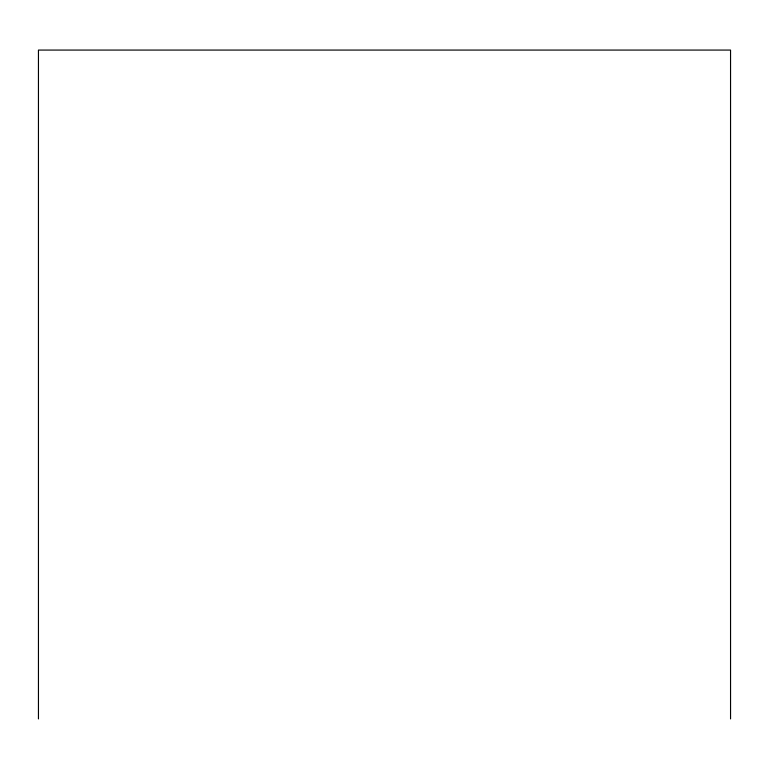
<?xml version="1.0" encoding="UTF-8"?>
<svg xmlns="http://www.w3.org/2000/svg" width="769" height="769" viewBox="0 0 769 769"><rect width="100%" height="100%" fill="white"/><g stroke="black" fill="none" stroke-linecap="round" stroke-linejoin="round"><path stroke-width="1.15" d="M730.55 718.928L730.55 50.072L38.45 50.072L38.45 718.928"/></g></svg>
